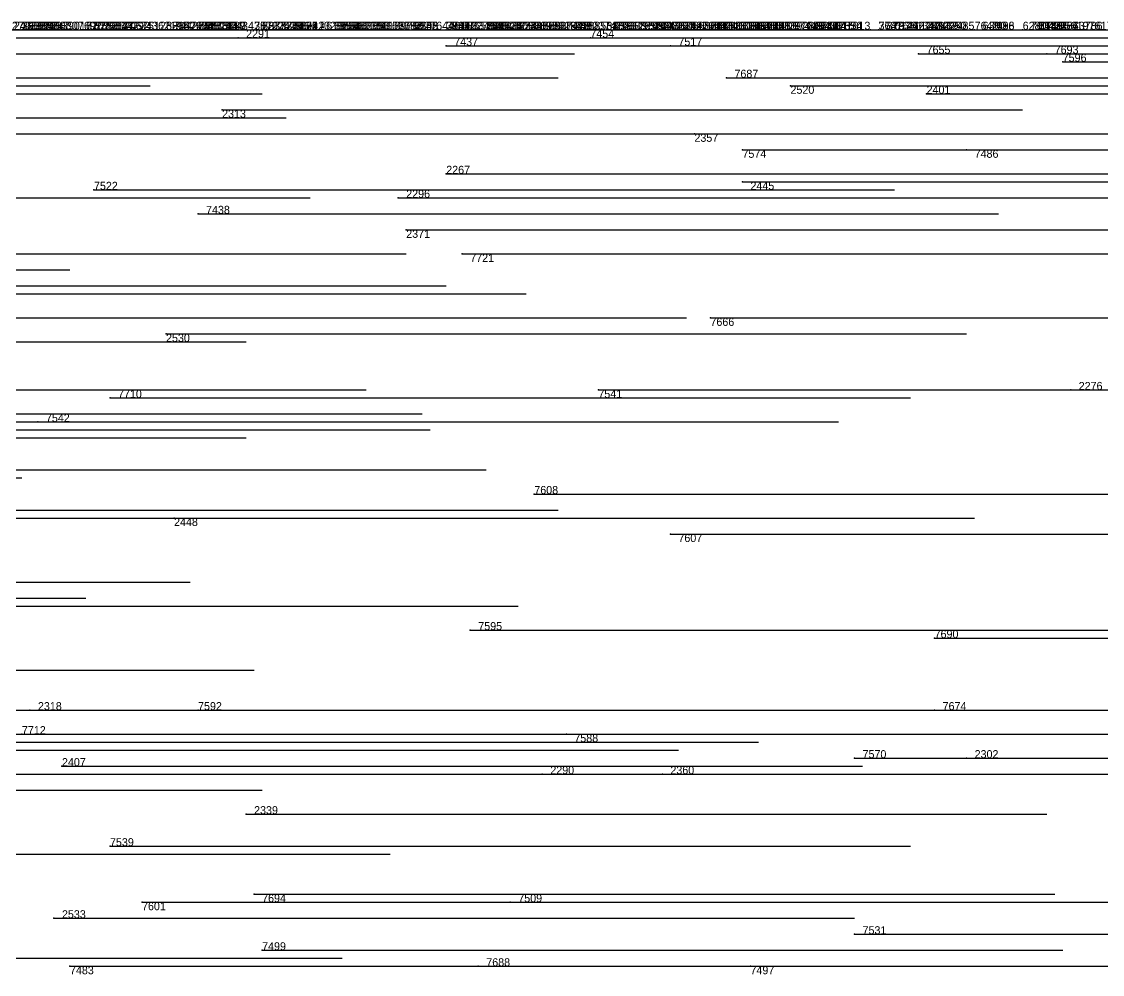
# Model space of a CAD drawing. Extents: x 0 to 1.1, y 0 to 1.
# Drawn here: x 0.86 to 0.995, y 0.882 to 1.001 of the extents above; entities that cross this region are included whole.
import ezdxf

# ---------------------------------------------------------------- set-up
doc = ezdxf.new("R2010")
doc.units = 0
for name, color, linetype in [('Facilities', 3, 'CONTINUOUS'), ('Normals', 1, 'CONTINUOUS'), ('Source_points', 5, 'CONTINUOUS'), ('Text', 3, 'CONTINUOUS')]:
    doc.layers.add(name, color=color, linetype=linetype)

msp = doc.modelspace()

# ---------------------------------------------------------------- linework, layer by layer
at = {"layer": 'Facilities', "color": 3}
for p in [(0.86, 1, 0.092), (0.86, 1, 0.117), (0.86, 1, 0.43), (0.86, 1, 0.319), (0.862, 1, 0.332), (0.862, 1, 0.512), (0.862, 1, 0.524), (0.863, 1, 0.492), (0.863, 1, 0.302), (0.863, 1, 0.598), (0.865, 1, 0.287), (0.867, 1, 0.742), (0.867, 1, 0.867), (0.868, 1, 0.561), (0.868, 1, 0.807), (0.869, 1, 0.315), (0.869, 1, 0.697), (0.87, 1, 0.437), (0.87, 1, 0.279), (0.87, 1, 0.374), (0.871, 1, 0.003), (0.872, 1, 0.722), (0.873, 1, 0.092), (0.873, 1, 0.13), (0.875, 1, 0.827), (0.877, 1, 0.36), (0.877, 1, 0.682), (0.878, 1, 0.588), (0.879, 1, 0.949), (0.88, 1, 0.224), (0.88, 1, 0.842), (0.881, 1, 0.927), (0.882, 1, 0.123), (0.882, 1, 0.238), (0.882, 1, 0.163), (0.882, 1, 0.714), (0.883, 1, 0.595), (0.883, 1, 0.957), (0.884, 1, 0.291), (0.884, 1, 0.613), (0.885, 1, 0.127), (0.885, 1, 0.751), (0.887, 0.999), (0.888, 1, 0.258), (0.888, 1, 0.764), (0.889, 1, 0.278), (0.889, 1, 0.547), (0.89, 1, 0.086), (0.891, 1, 0.849), (0.892, 1, 0.247), (0.892, 1, 0.167), (0.892, 1, 0.421), (0.893, 1, 0.019), (0.893, 1, 0.253), (0.893, 1, 0.513), (0.893, 1, 0.768), (0.894, 1, 0.29), (0.894, 1, 0.34), (0.894, 1, 0.678), (0.894, 1, 0.634), (0.894, 1, 0.518), (0.897, 1, 0.187), (0.898, 1, 0.441), (0.898, 1, 0.634), (0.898, 1, 0.733), (0.899, 1, 0.252), (0.899, 1, 0.15), (0.899, 1, 0.309), (0.899, 1, 0.447), (0.899, 1, 0.786), (0.9, 1, 0.489), (0.901, 1, 0.086), (0.902, 1, 0.45), (0.902, 1, 0.592), (0.903, 1, 0.427), (0.903, 1, 0.864), (0.904, 1, 0.73), (0.906, 1, 0.571), (0.906, 1, 0.875), (0.907, 1, 0.263), (0.908, 1, 0.085), (0.908, 1, 0.226), (0.908, 1, 0.817), (0.909, 1, 0.523), (0.909, 1, 0.77), (0.911, 1, 0.866), (0.912, 1, 0.46), (0.912, 1, 0.836), (0.913, 1, 0.491), (0.913, 1, 0.37), (0.913, 1, 0.712), (0.914, 1, 0.271), (0.915, 1, 0.545), (0.916, 1, 0.197), (0.916, 1, 0.427), (0.917, 1, 0.309), (0.917, 1, 0.7), (0.917, 1, 0.572), (0.917, 1, 0.971), (0.918, 1, 0.118), (0.918, 1, 0.149), (0.918, 1, 0.309), (0.918, 1, 0.408), (0.918, 1, 0.861), (0.919, 1, 0.343), (0.919, 1, 0.803), (0.92, 1, 0.419), (0.921, 1, 0.204), (0.921, 1, 0.166), (0.921, 1, 0.352), (0.921, 1, 0.369), (0.921, 1, 0.312), (0.922, 1, 0.379), (0.924, 1, 0.484), (0.924, 1, 0.35), (0.924, 1, 0.623), (0.924, 1, 0.91), (0.925, 1, 0.581), (0.925, 1, 0.845), (0.926, 1, 0.235), (0.926, 1, 0.61), (0.927, 1, 0.217), (0.927, 1, 0.875), (0.928, 1, 0.367), (0.929, 1, 0.997), (0.929, 1, 0.906), (0.93, 1, 0.365), (0.931, 1, 0.264), (0.931, 0.999, 1), (0.933, 1, 0.475), (0.933, 1, 0.513), (0.933, 1, 0.584), (0.934, 1, 0.21), (0.934, 1, 0.676), (0.935, 1, 0.125), (0.936, 1, 0.228), (0.936, 1, 0.424), (0.937, 1, 0.859), (0.937, 1, 0.891), (0.937, 1, 0.945), (0.938, 1, 0.805), (0.938, 1, 0.788), (0.939, 1, 0.102), (0.94, 1, 0.25), (0.94, 1, 0.633), (0.94, 1, 0.609), (0.941, 1, 0.186), (0.942, 1, 0.058), (0.942, 1, 0.554), (0.943, 1, 0.944), (0.944, 1, 0.969), (0.945, 1, 0.24), (0.945, 1, 0.487), (0.945, 1, 0.757), (0.945, 1, 0.995), (0.946, 1, 0.093), (0.946, 1, 0.64), (0.946, 1, 0.831), (0.947, 1, 0.161), (0.948, 1, 0.192), (0.948, 1, 0.322), (0.949, 1, 0.151), (0.949, 1, 0.491), (0.949, 1, 0.727), (0.95, 1, 0.12), (0.951, 1, 0.344), (0.951, 1, 0.518), (0.952, 1, 0.24), (0.952, 1, 0.529), (0.952, 1, 0.601), (0.952, 1, 0.837), (0.953, 1, 0.106), (0.953, 1, 0.236), (0.953, 1, 0.616), (0.954, 1, 0.016), (0.956, 1, 0.309), (0.957, 1, 0.188), (0.957, 1, 0.723), (0.957, 1, 0.956), (0.958, 1, 0.475), (0.959, 1, 0.083), (0.959, 1, 0.177), (0.959, 1, 0.428), (0.959, 1, 0.544), (0.961, 1, 0.477), (0.962, 1, 0.231), (0.962, 1, 0.974), (0.963, 1, 0.859), (0.966, 1, 0.302), (0.966, 1, 0.988), (0.967, 1, 0.445), (0.968, 1, 0.301), (0.968, 1, 0.699), (0.968, 1, 0.72), (0.969, 1, 0.596), (0.97, 1, 0.508), (0.972, 1, 0.179), (0.972, 1, 0.638), (0.973, 1, 0.055), (0.973, 1, 0.827), (0.974, 1, 0.236), (0.974, 1, 0.17), (0.974, 1, 0.994), (0.976, 1, 0.084), (0.979, 1, 0.663), (0.979, 1, 0.788), (0.981, 1, 0.822), (0.981, 1, 0.886), (0.985, 1, 0.525), (0.985, 1, 0.897), (0.986, 1, 0.763), (0.987, 1, 0.471), (0.987, 1, 0.749), (0.987, 1, 0.899), (0.988, 1, 0.144), (0.989, 1, 0.271), (0.989, 1, 0.809), (0.99, 1, 0.537), (0.992, 1, 0.386), (0.994, 1, 0.687), (0.994, 1, 0.649), (0.913, 0.998, 1), (0.941, 0.998, 1), (0.972, 0.997, 1), (0.988, 0.997, 1), (0.99, 0.996, 1), (0.948, 0.994, 1), (0.956, 0.993), (0.973, 0.992), (0.885, 0.99), (0.944, 0.987), (0.95, 0.985, 1), (0.978, 0.985, 1), (0.913, 0.982), (0.95, 0.981), (0.869, 0.98, 1), (0.907, 0.979), (0.882, 0.977, 1), (0.908, 0.975), (0.915, 0.972, 1), (0.946, 0.964, 1), (0.878, 0.962), (0.932, 0.955, 1), (0.991, 0.955), (0.871, 0.954, 1), (0.862, 0.951, 1), (0.924, 0.942, 1), (0.879, 0.939), (0.941, 0.937, 1), (0.916, 0.925, 1), (0.974, 0.924, 1), (0.861, 0.915), (0.882, 0.915, 1), (0.974, 0.915, 1), (0.86, 0.912, 1), (0.928, 0.912, 1), (0.964, 0.909, 1), (0.978, 0.909), (0.865, 0.908), (0.925, 0.907), (0.94, 0.907), (0.888, 0.902), (0.871, 0.898, 1), (0.875, 0.891, 1), (0.889, 0.892, 1), (0.921, 0.891, 1), (0.864, 0.889), (0.964, 0.887, 1), (0.89, 0.885, 1), (0.866, 0.883, 1), (0.917, 0.883, 1), (0.951, 0.883, 1)]:
    msp.add_point(p, dxfattribs=at)
at = {"layer": 'Normals', "color": 1}
for p, q in [((0.76, 1, 0.97), (0.86, 1, 0.97)), ((0.76, 1, 0.857), (0.86, 1, 0.857)), ((0.761, 1, 0.981), (0.861, 1, 0.981)), ((0.761, 1, 0.921), (0.861, 1, 0.921)), ((0.762, 1, 0.28), (0.862, 1, 0.28)), ((0.763, 1, 0.255), (0.863, 1, 0.255)), ((0.763, 1, 0.711), (0.863, 1, 0.711)), ((0.763, 1, 0.591), (0.863, 1, 0.591)), ((0.765, 1, 0.126), (0.865, 1, 0.126)), ((0.765, 1, 0.464), (0.865, 1, 0.464)), ((0.765, 1, 0.392), (0.865, 1, 0.392)), ((0.768, 1, 0.724), (0.868, 1, 0.724)), ((0.769, 1, 0.577), (0.869, 1, 0.577)), ((0.77, 1, 0.086), (0.87, 1, 0.086)), ((0.771, 1, 0.105), (0.871, 1, 0.105)), ((0.771, 1, 0.78), (0.871, 1, 0.78)), ((0.772, 1, 0.887), (0.872, 1, 0.887)), ((0.773, 1, 0.01), (0.873, 1, 0.01)), ((0.773, 1, 0.76), (0.873, 1, 0.76)), ((0.775, 1, 0.089), (0.875, 1, 0.089)), ((0.778, 1, 0.507), (0.878, 1, 0.507)), ((0.779, 1, 0.237), (0.879, 1, 0.237)), ((0.779, 1, 0.658), (0.879, 1, 0.658)), ((0.78, 1, 0.77), (0.88, 1, 0.77)), ((0.78, 1, 0.925), (0.88, 1, 0.925)), ((0.781, 1, 0.554), (0.881, 1, 0.554)), ((0.783, 1, 0.204), (0.883, 1, 0.204)), ((0.785, 1, 0.074), (0.885, 1, 0.074)), ((0.785, 1, 0.352), (0.885, 1, 0.352)), ((0.785, 1, 0.681), (0.885, 1, 0.681)), ((0.785, 1, 0.998), (0.885, 1, 0.998)), ((0.787, 1, 0.183), (0.887, 1, 0.183)), ((0.787, 1, 0.122), (0.887, 1, 0.122)), ((0.788, 1, 0.175), (0.888, 1, 0.175)), ((0.789, 1, 0.186), (0.889, 1, 0.186)), ((0.789, 1, 0.555), (0.889, 1, 0.555)), ((0.791, 1, 0.533), (0.891, 1, 0.533)), ((0.791, 1, 0.679), (0.891, 1, 0.679)), ((0.792, 1, 0.484), (0.892, 1, 0.484)), ((0.793, 1, 0.161), (0.893, 1, 0.161)), ((0.793, 1, 0.9), (0.893, 1, 0.9)), ((0.794, 1, 0.052), (0.894, 1, 0.052)), ((0.794, 1, 0.387), (0.894, 1, 0.387)), ((0.794, 1, 0.425), (0.894, 1, 0.425)), ((0.794, 1, 0.747), (0.894, 1, 0.747)), ((0.795, 1, 0.017), (0.895, 1, 0.017)), ((0.795, 1, 0.404), (0.895, 1, 0.404)), ((0.796, 1, 0.502), (0.896, 1, 0.502)), ((0.797, 1, 0.039), (0.897, 1, 0.039)), ((0.797, 1, 0.424), (0.897, 1, 0.424)), ((0.797, 1, 0.558), (0.897, 1, 0.558)), ((0.798, 1, 0.571), (0.898, 1, 0.571)), ((0.798, 1, 0.917), (0.898, 1, 0.917)), ((0.799, 1, 0.252), (0.899, 1, 0.252)), ((0.8, 1, 0.909), (0.9, 1, 0.909)), ((0.8, 1, 0.984), (0.9, 1, 0.984)), ((0.801, 1, 0.035), (0.901, 1, 0.035)), ((0.801, 1, 0.831), (0.901, 1, 0.831)), ((0.802, 1, 0.346), (0.902, 1, 0.346)), ((0.803, 1, 0.168), (0.903, 1, 0.168)), ((0.803, 1, 0.984), (0.903, 1, 0.984)), ((0.804, 1, 0.355), (0.904, 1, 0.355)), ((0.804, 1, 0.971), (0.904, 1, 0.971)), ((0.805, 1, 0.173), (0.905, 1, 0.173)), ((0.805, 1, 0.414), (0.905, 1, 0.414)), ((0.805, 1, 0.744), (0.905, 1, 0.744)), ((0.805, 1, 0.783), (0.905, 1, 0.783)), ((0.805, 1, 0.969), (0.905, 1, 0.969)), ((0.805, 1, 0.892), (0.905, 1, 0.892)), ((0.805, 1, 0.988), (0.905, 1, 0.988)), ((0.806, 1, 0.631), (0.906, 1, 0.631)), ((0.807, 1, 0.505), (0.907, 1, 0.505)), ((0.809, 1, 0.633), (0.909, 1, 0.633)), ((0.81, 1, 0.617), (0.91, 1, 0.617)), ((0.811, 1, 0.713), (0.911, 1, 0.713)), ((0.811, 1, 0.674), (0.911, 1, 0.674)), ((0.812, 1, 0.136), (0.912, 1, 0.136)), ((0.812, 1, 0.732), (0.912, 1, 0.732)), ((0.813, 1, 0.1), (0.913, 1, 0.1)), ((0.813, 1, 0.78), (0.913, 1, 0.78)), ((0.814, 1, 0.285), (0.914, 1, 0.285)), ((0.815, 1, 0.548), (0.915, 1, 0.548)), ((0.815, 1, 0.743), (0.915, 1, 0.743)), ((0.816, 1, 0.236), (0.916, 1, 0.236)), ((0.816, 1, 0.107), (0.916, 1, 0.107)), ((0.816, 1, 0.431), (0.916, 1, 0.431)), ((0.816, 1, 0.994), (0.916, 1, 0.994)), ((0.817, 1, 0.128), (0.917, 1, 0.128)), ((0.817, 1, 0.122), (0.917, 1, 0.122)), ((0.818, 1, 0.342), (0.918, 1, 0.342)), ((0.819, 1, 0.439), (0.919, 1, 0.439)), ((0.822, 1, 0.254), (0.922, 1, 0.254)), ((0.822, 1, 0.913), (0.922, 1, 0.913)), ((0.823, 1, 0.55), (0.922, 1, 0.55)), ((0.824, 1, 0.275), (0.924, 1, 0.275)), ((0.825, 1, 0.919), (0.925, 1, 0.919)), ((0.826, 1, 0.239), (0.926, 1, 0.239)), ((0.826, 1, 0.096), (0.926, 1, 0.096)), ((0.826, 1, 0.871), (0.926, 1, 0.871)), ((0.827, 1, 0.474), (0.926, 1, 0.474)), ((0.828, 1, 0.331), (0.928, 1, 0.331)), ((0.829, 1, 0.286), (0.929, 1, 0.286)), ((0.829, 1, 0.636), (0.929, 1, 0.636)), ((0.83, 1, 0.182), (0.93, 1, 0.182)), ((0.83, 1, 0.728), (0.93, 1, 0.728)), ((0.831, 1, 0.092), (0.931, 1, 0.092)), ((0.832, 1, 0.725), (0.931, 1, 0.725)), ((0.833, 1, 0.033), (0.933, 1, 0.033)), ((0.833, 1, 0.627), (0.933, 1, 0.627)), ((0.834, 1, 0.838), (0.934, 1, 0.838)), ((0.835, 1, 0.809), (0.935, 1, 0.809)), ((0.836, 1, 0.086), (0.936, 1, 0.086)), ((0.836, 1, 0.18), (0.936, 1, 0.18)), ((0.838, 1, 0.104), (0.938, 1, 0.104)), ((0.838, 1, 0.429), (0.938, 1, 0.429)), ((0.838, 1, 0.607), (0.938, 1, 0.607)), ((0.838, 1, 0.9), (0.938, 1, 0.9)), ((0.839, 1, 0.143), (0.939, 1, 0.143)), ((0.839, 1, 0.067), (0.939, 1, 0.067)), ((0.839, 1, 0.208), (0.939, 1, 0.208)), ((0.839, 1, 0.42), (0.939, 1, 0.42)), ((0.84, 1, 0.727), (0.94, 1, 0.727)), ((0.841, 1, 0.714), (0.941, 1, 0.714)), ((0.841, 1, 0.658), (0.941, 1, 0.658)), ((0.844, 1, 0.279), (0.944, 1, 0.279)), ((0.844, 1, 0.778), (0.944, 1, 0.778)), ((0.846, 1, 0.706), (0.946, 1, 0.706)), ((0.846, 1, 0.539), (0.946, 1, 0.539)), ((0.846, 0.999), (0.946, 0.999)), ((0.847, 1, 0.911), (0.947, 1, 0.911)), ((0.848, 1, 0.579), (0.948, 1, 0.579)), ((0.848, 1, 0.793), (0.948, 1, 0.793)), ((0.85, 1, 0.659), (0.95, 1, 0.659)), ((0.851, 1, 0.255), (0.951, 1, 0.255)), ((0.852, 1, 0.157), (0.952, 1, 0.157)), ((0.853, 1, 0.325), (0.953, 1, 0.325)), ((0.853, 1, 0.409), (0.953, 1, 0.409)), ((0.853, 1, 0.913), (0.953, 1, 0.913)), ((0.855, 1, 0.128), (0.955, 1, 0.128)), ((0.855, 1, 0.664), (0.955, 1, 0.664)), ((0.855, 1, 1), (0.955, 1, 1)), ((0.856, 1, 0.314), (0.956, 1, 0.314)), ((0.857, 1, 0.547), (0.957, 1, 0.547)), ((0.857, 1, 0.585), (0.957, 1, 0.585)), ((0.859, 1, 0.002), (0.959, 1, 0.002)), ((0.859, 1, 0.396), (0.959, 1, 0.396)), ((0.86, 1, 0.092), (0.96, 1, 0.092)), ((0.86, 1, 0.117), (0.96, 1, 0.117)), ((0.86, 1, 0.43), (0.96, 1, 0.43)), ((0.86, 1, 0.319), (0.96, 1, 0.319)), ((0.862, 1, 0.332), (0.962, 1, 0.332)), ((0.862, 1, 0.512), (0.962, 1, 0.512)), ((0.862, 1, 0.524), (0.962, 1, 0.524)), ((0.863, 1, 0.492), (0.963, 1, 0.492)), ((0.863, 1, 0.302), (0.963, 1, 0.302)), ((0.863, 1, 0.598), (0.963, 1, 0.598)), ((0.865, 1, 0.287), (0.965, 1, 0.287)), ((0.867, 1, 0.742), (0.967, 1, 0.742)), ((0.867, 1, 0.867), (0.967, 1, 0.867)), ((0.868, 1, 0.561), (0.968, 1, 0.561)), ((0.868, 1, 0.807), (0.968, 1, 0.807)), ((0.869, 1, 0.315), (0.969, 1, 0.315)), ((0.869, 1, 0.697), (0.969, 1, 0.697)), ((0.87, 1, 0.437), (0.97, 1, 0.437)), ((0.87, 1, 0.279), (0.97, 1, 0.279)), ((0.87, 1, 0.374), (0.97, 1, 0.374)), ((0.871, 1, 0.003), (0.971, 1, 0.003)), ((0.872, 1, 0.722), (0.972, 1, 0.722)), ((0.873, 1, 0.092), (0.973, 1, 0.092)), ((0.873, 1, 0.13), (0.973, 1, 0.13)), ((0.875, 1, 0.827), (0.975, 1, 0.827)), ((0.877, 1, 0.36), (0.977, 1, 0.36)), ((0.877, 1, 0.682), (0.977, 1, 0.682)), ((0.878, 1, 0.588), (0.978, 1, 0.588)), ((0.879, 1, 0.949), (0.979, 1, 0.949)), ((0.88, 1, 0.224), (0.98, 1, 0.224)), ((0.88, 1, 0.842), (0.98, 1, 0.842)), ((0.881, 1, 0.927), (0.981, 1, 0.927)), ((0.882, 1, 0.123), (0.982, 1, 0.123)), ((0.882, 1, 0.238), (0.982, 1, 0.238)), ((0.882, 1, 0.163), (0.982, 1, 0.163)), ((0.882, 1, 0.714), (0.982, 1, 0.714)), ((0.883, 1, 0.595), (0.983, 1, 0.595)), ((0.883, 1, 0.957), (0.983, 1, 0.957)), ((0.884, 1, 0.291), (0.984, 1, 0.291)), ((0.884, 1, 0.613), (0.984, 1, 0.613)), ((0.885, 1, 0.127), (0.985, 1, 0.127)), ((0.885, 1, 0.751), (0.985, 1, 0.751)), ((0.887, 0.999), (0.987, 0.999)), ((0.888, 1, 0.258), (0.988, 1, 0.258)), ((0.888, 1, 0.764), (0.988, 1, 0.764)), ((0.889, 1, 0.278), (0.989, 1, 0.278)), ((0.889, 1, 0.547), (0.989, 1, 0.547)), ((0.89, 1, 0.086), (0.99, 1, 0.086)), ((0.891, 1, 0.849), (0.991, 1, 0.849)), ((0.892, 1, 0.247), (0.992, 1, 0.247)), ((0.892, 1, 0.167), (0.992, 1, 0.167)), ((0.892, 1, 0.421), (0.992, 1, 0.421)), ((0.893, 1, 0.019), (0.993, 1, 0.019)), ((0.893, 1, 0.253), (0.993, 1, 0.253)), ((0.893, 1, 0.513), (0.993, 1, 0.513)), ((0.893, 1, 0.768), (0.993, 1, 0.768)), ((0.894, 1, 0.29), (0.994, 1, 0.29)), ((0.894, 1, 0.34), (0.994, 1, 0.34)), ((0.894, 1, 0.678), (0.994, 1, 0.678)), ((0.894, 1, 0.634), (0.994, 1, 0.634)), ((0.894, 1, 0.518), (0.994, 1, 0.518)), ((0.897, 1, 0.187), (0.997, 1, 0.187)), ((0.898, 1, 0.441), (0.998, 1, 0.441)), ((0.898, 1, 0.634), (0.998, 1, 0.634)), ((0.898, 1, 0.733), (0.998, 1, 0.733)), ((0.899, 1, 0.252), (0.999, 1, 0.252)), ((0.899, 1, 0.15), (0.999, 1, 0.15)), ((0.899, 1, 0.309), (0.999, 1, 0.309)), ((0.899, 1, 0.447), (0.999, 1, 0.447)), ((0.899, 1, 0.786), (0.999, 1, 0.786)), ((0.9, 1, 0.489), (1, 1, 0.489)), ((0.901, 1, 0.086), (1.001, 1, 0.086)), ((0.902, 1, 0.45), (1.002, 1, 0.45)), ((0.902, 1, 0.592), (1.002, 1, 0.592)), ((0.903, 1, 0.427), (1.003, 1, 0.427)), ((0.903, 1, 0.864), (1.004, 1, 0.864)), ((0.904, 1, 0.73), (1.004, 1, 0.73)), ((0.906, 1, 0.571), (1.006, 1, 0.571)), ((0.906, 1, 0.875), (1.006, 1, 0.875)), ((0.907, 1, 0.263), (1.007, 1, 0.263)), ((0.908, 1, 0.085), (1.008, 1, 0.085)), ((0.908, 1, 0.226), (1.008, 1, 0.226)), ((0.908, 1, 0.817), (1.008, 1, 0.817)), ((0.909, 1, 0.523), (1.009, 1, 0.523)), ((0.909, 1, 0.77), (1.009, 1, 0.77)), ((0.911, 1, 0.866), (1.011, 1, 0.866)), ((0.912, 1, 0.46), (1.012, 1, 0.46)), ((0.912, 1, 0.836), (1.012, 1, 0.836)), ((0.913, 1, 0.491), (1.013, 1, 0.491)), ((0.913, 1, 0.37), (1.013, 1, 0.37)), ((0.913, 1, 0.712), (1.013, 1, 0.712)), ((0.914, 1, 0.271), (1.014, 1, 0.271)), ((0.915, 1, 0.545), (1.016, 1, 0.545)), ((0.916, 1, 0.197), (1.016, 1, 0.197)), ((0.916, 1, 0.427), (1.016, 1, 0.427)), ((0.917, 1, 0.309), (1.018, 1, 0.309)), ((0.917, 1, 0.7), (1.018, 1, 0.7)), ((0.917, 1, 0.572), (1.017, 1, 0.572)), ((0.917, 1, 0.971), (1.017, 1, 0.971)), ((0.918, 1, 0.118), (1.018, 1, 0.118)), ((0.918, 1, 0.149), (1.018, 1, 0.149)), ((0.918, 1, 0.309), (1.018, 1, 0.309)), ((0.918, 1, 0.408), (1.018, 1, 0.408)), ((0.918, 1, 0.861), (1.018, 1, 0.861)), ((0.919, 1, 0.343), (1.019, 1, 0.343)), ((0.919, 1, 0.803), (1.019, 1, 0.803)), ((0.92, 1, 0.419), (1.02, 1, 0.419)), ((0.921, 1, 0.204), (1.021, 1, 0.204)), ((0.921, 1, 0.166), (1.021, 1, 0.166)), ((0.921, 1, 0.352), (1.021, 1, 0.352)), ((0.921, 1, 0.369), (1.021, 1, 0.369)), ((0.921, 1, 0.312), (1.021, 1, 0.312)), ((0.922, 1, 0.379), (1.022, 1, 0.379)), ((0.924, 1, 0.484), (1.024, 1, 0.484)), ((0.924, 1, 0.35), (1.024, 1, 0.35)), ((0.924, 1, 0.623), (1.024, 1, 0.623)), ((0.924, 1, 0.91), (1.024, 1, 0.91)), ((0.925, 1, 0.581), (1.025, 1, 0.581)), ((0.925, 1, 0.845), (1.025, 1, 0.845)), ((0.926, 1, 0.235), (1.026, 1, 0.235)), ((0.926, 1, 0.61), (1.026, 1, 0.61)), ((0.927, 1, 0.217), (1.027, 1, 0.217)), ((0.927, 1, 0.875), (1.027, 1, 0.875)), ((0.928, 1, 0.367), (1.028, 1, 0.367)), ((0.929, 1, 0.997), (1.029, 1, 0.997)), ((0.929, 1, 0.906), (1.029, 1, 0.906)), ((0.93, 1, 0.365), (1.03, 1, 0.365)), ((0.931, 1, 0.264), (1.032, 1, 0.264)), ((0.931, 0.999, 1), (1.031, 0.999, 1)), ((0.933, 1, 0.475), (1.033, 1, 0.475)), ((0.933, 1, 0.513), (1.033, 1, 0.513)), ((0.933, 1, 0.584), (1.033, 1, 0.584)), ((0.934, 1, 0.21), (1.034, 1, 0.21)), ((0.934, 1, 0.676), (1.034, 1, 0.676)), ((0.935, 1, 0.125), (1.035, 1, 0.125)), ((0.936, 1, 0.228), (1.036, 1, 0.228)), ((0.936, 1, 0.424), (1.036, 1, 0.424)), ((0.937, 1, 0.859), (1.037, 1, 0.859)), ((0.937, 1, 0.891), (1.037, 1, 0.891)), ((0.937, 1, 0.945), (1.037, 1, 0.945)), ((0.938, 1, 0.805), (1.038, 1, 0.805)), ((0.938, 1, 0.788), (1.038, 1, 0.788)), ((0.939, 1, 0.102), (1.039, 1, 0.102)), ((0.94, 1, 0.25), (1.04, 1, 0.25)), ((0.94, 1, 0.633), (1.04, 1, 0.633)), ((0.94, 1, 0.609), (1.04, 1, 0.609)), ((0.941, 1, 0.186), (1.041, 1, 0.186)), ((0.942, 1, 0.058), (1.042, 1, 0.058)), ((0.942, 1, 0.554), (1.042, 1, 0.554)), ((0.943, 1, 0.944), (1.043, 1, 0.944)), ((0.944, 1, 0.969), (1.044, 1, 0.969)), ((0.945, 1, 0.24), (1.045, 1, 0.24)), ((0.945, 1, 0.487), (1.045, 1, 0.487)), ((0.945, 1, 0.757), (1.045, 1, 0.757)), ((0.945, 1, 0.995), (1.045, 1, 0.995)), ((0.946, 1, 0.093), (1.046, 1, 0.093)), ((0.946, 1, 0.64), (1.046, 1, 0.64)), ((0.946, 1, 0.831), (1.046, 1, 0.831)), ((0.947, 1, 0.161), (1.047, 1, 0.161)), ((0.948, 1, 0.192), (1.048, 1, 0.192)), ((0.948, 1, 0.322), (1.048, 1, 0.322)), ((0.949, 1, 0.151), (1.049, 1, 0.151)), ((0.949, 1, 0.491), (1.049, 1, 0.491)), ((0.949, 1, 0.727), (1.049, 1, 0.727)), ((0.95, 1, 0.12), (1.05, 1, 0.12)), ((0.951, 1, 0.344), (1.051, 1, 0.344)), ((0.951, 1, 0.518), (1.051, 1, 0.518)), ((0.952, 1, 0.24), (1.052, 1, 0.24)), ((0.952, 1, 0.529), (1.052, 1, 0.529)), ((0.952, 1, 0.601), (1.052, 1, 0.601)), ((0.952, 1, 0.837), (1.052, 1, 0.837)), ((0.953, 1, 0.106), (1.053, 1, 0.106)), ((0.953, 1, 0.236), (1.052, 1, 0.236)), ((0.953, 1, 0.616), (1.053, 1, 0.616)), ((0.954, 1, 0.016), (1.054, 1, 0.016)), ((0.956, 1, 0.309), (1.056, 1, 0.309)), ((0.957, 1, 0.188), (1.057, 1, 0.188)), ((0.957, 1, 0.723), (1.057, 1, 0.723)), ((0.957, 1, 0.956), (1.057, 1, 0.956)), ((0.958, 1, 0.475), (1.058, 1, 0.475)), ((0.959, 1, 0.083), (1.058, 1, 0.083)), ((0.959, 1, 0.177), (1.059, 1, 0.177)), ((0.959, 1, 0.428), (1.059, 1, 0.428)), ((0.959, 1, 0.544), (1.059, 1, 0.544)), ((0.961, 1, 0.477), (1.06, 1, 0.477)), ((0.962, 1, 0.231), (1.062, 1, 0.231)), ((0.962, 1, 0.974), (1.062, 1, 0.974)), ((0.963, 1, 0.859), (1.063, 1, 0.859)), ((0.966, 1, 0.302), (1.066, 1, 0.302)), ((0.966, 1, 0.988), (1.066, 1, 0.988)), ((0.967, 1, 0.445), (1.067, 1, 0.445)), ((0.968, 1, 0.301), (1.068, 1, 0.301)), ((0.968, 1, 0.699), (1.068, 1, 0.699)), ((0.968, 1, 0.72), (1.068, 1, 0.72)), ((0.969, 1, 0.596), (1.069, 1, 0.596)), ((0.97, 1, 0.508), (1.07, 1, 0.508)), ((0.972, 1, 0.179), (1.072, 1, 0.179)), ((0.972, 1, 0.638), (1.072, 1, 0.638)), ((0.973, 1, 0.055), (1.073, 1, 0.055)), ((0.973, 1, 0.827), (1.073, 1, 0.827)), ((0.974, 1, 0.236), (1.074, 1, 0.236)), ((0.974, 1, 0.17), (1.074, 1, 0.17)), ((0.974, 1, 0.994), (1.074, 1, 0.994)), ((0.976, 1, 0.084), (1.076, 1, 0.084)), ((0.979, 1, 0.663), (1.079, 1, 0.663)), ((0.979, 1, 0.788), (1.079, 1, 0.788)), ((0.981, 1, 0.822), (1.081, 1, 0.822)), ((0.981, 1, 0.886), (1.081, 1, 0.886)), ((0.985, 1, 0.525), (1.085, 1, 0.525)), ((0.985, 1, 0.897), (1.085, 1, 0.897)), ((0.986, 1, 0.763), (1.086, 1, 0.763)), ((0.987, 1, 0.471), (1.087, 1, 0.471)), ((0.987, 1, 0.749), (1.087, 1, 0.749)), ((0.987, 1, 0.899), (1.087, 1, 0.899)), ((0.988, 1, 0.144), (1.088, 1, 0.144)), ((0.989, 1, 0.271), (1.089, 1, 0.271)), ((0.989, 1, 0.809), (1.089, 1, 0.809)), ((0.99, 1, 0.537), (1.09, 1, 0.537)), ((0.992, 1, 0.386), (1.092, 1, 0.386)), ((0.994, 1, 0.687), (1.094, 1, 0.687)), ((0.994, 1, 0.649), (1.094, 1, 0.649)), ((0.913, 0.998, 1), (1.014, 0.998, 1)), ((0.941, 0.998, 1), (1.041, 0.998, 1)), ((0.829, 0.997, 1), (0.929, 0.997, 1)), ((0.972, 0.997, 1), (1.072, 0.997, 1)), ((0.988, 0.997, 1), (1.088, 0.997, 1)), ((0.99, 0.996, 1), (1.09, 0.996, 1)), ((0.827, 0.994, 1), (0.927, 0.994, 1)), ((0.948, 0.994, 1), (1.048, 0.994, 1)), ((0.776, 0.993, 1), (0.876, 0.993, 1)), ((0.956, 0.993), (1.056, 0.993)), ((0.79, 0.992, 1), (0.89, 0.992, 1)), ((0.973, 0.992), (1.073, 0.992)), ((0.885, 0.99), (0.985, 0.99)), ((0.793, 0.989, 1), (0.893, 0.989, 1)), ((0.857, 0.987, 1), (0.957, 0.987, 1)), ((0.944, 0.987), (1.044, 0.987)), ((0.95, 0.985, 1), (1.05, 0.985, 1)), ((0.978, 0.985, 1), (1.078, 0.985, 1)), ((0.913, 0.982), (1.013, 0.982)), ((0.95, 0.981), (1.05, 0.981)), ((0.796, 0.979, 1), (0.896, 0.979, 1)), ((0.869, 0.98, 1), (0.969, 0.98, 1)), ((0.907, 0.979), (1.008, 0.979)), ((0.882, 0.977, 1), (0.982, 0.977, 1)), ((0.908, 0.975), (1.008, 0.975)), ((0.808, 0.972, 1), (0.908, 0.972, 1)), ((0.915, 0.972, 1), (1.015, 0.972, 1)), ((0.766, 0.97), (0.866, 0.97)), ((0.813, 0.968), (0.913, 0.968)), ((0.823, 0.967, 1), (0.923, 0.967, 1)), ((0.807, 0.964, 1), (0.907, 0.964, 1)), ((0.843, 0.964, 1), (0.943, 0.964, 1)), ((0.946, 0.964, 1), (1.046, 0.964, 1)), ((0.878, 0.962), (0.978, 0.962)), ((0.788, 0.961), (0.888, 0.961)), ((0.803, 0.955), (0.903, 0.955)), ((0.932, 0.955, 1), (1.032, 0.955, 1)), ((0.991, 0.955), (1.091, 0.955)), ((0.871, 0.954, 1), (0.971, 0.954, 1)), ((0.81, 0.952), (0.91, 0.952)), ((0.825, 0.951, 1), (0.925, 0.951, 1)), ((0.862, 0.951, 1), (0.962, 0.951, 1)), ((0.811, 0.95, 1), (0.911, 0.95, 1)), ((0.788, 0.949), (0.888, 0.949)), ((0.818, 0.945, 1), (0.918, 0.945, 1)), ((0.76, 0.944), (0.86, 0.944)), ((0.924, 0.942, 1), (1.024, 0.942, 1)), ((0.827, 0.94, 1), (0.927, 0.94, 1)), ((0.811, 0.939), (0.911, 0.939)), ((0.879, 0.939), (0.979, 0.939)), ((0.941, 0.937, 1), (1.041, 0.937, 1)), ((0.781, 0.931, 1), (0.881, 0.931, 1)), ((0.768, 0.929, 1), (0.868, 0.929, 1)), ((0.822, 0.928), (0.922, 0.928)), ((0.916, 0.925, 1), (1.016, 0.925, 1)), ((0.974, 0.924, 1), (1.074, 0.924, 1)), ((0.789, 0.92, 1), (0.889, 0.92, 1)), ((0.795, 0.915), (0.895, 0.915)), ((0.826, 0.915, 1), (0.926, 0.915, 1)), ((0.861, 0.915), (0.961, 0.915)), ((0.882, 0.915, 1), (0.982, 0.915, 1)), ((0.974, 0.915, 1), (1.074, 0.915, 1)), ((0.781, 0.912, 1), (0.881, 0.912, 1)), ((0.86, 0.912, 1), (0.96, 0.912, 1)), ((0.928, 0.912, 1), (1.028, 0.912, 1)), ((0.807, 0.91), (0.907, 0.91)), ((0.808, 0.911), (0.908, 0.911)), ((0.842, 0.91), (0.942, 0.91)), ((0.852, 0.911, 1), (0.952, 0.911, 1)), ((0.964, 0.909, 1), (1.064, 0.909, 1)), ((0.978, 0.909), (1.078, 0.909)), ((0.865, 0.908), (0.965, 0.908)), ((0.839, 0.907, 1), (0.939, 0.907, 1)), ((0.925, 0.907), (1.025, 0.907)), ((0.94, 0.907), (1.04, 0.907)), ((0.79, 0.905), (0.89, 0.905)), ((0.888, 0.902), (0.988, 0.902)), ((0.871, 0.898, 1), (0.971, 0.898, 1)), ((0.766, 0.897), (0.866, 0.897)), ((0.806, 0.897, 1), (0.906, 0.897, 1)), ((0.875, 0.891, 1), (0.975, 0.891, 1)), ((0.889, 0.892, 1), (0.989, 0.892, 1)), ((0.921, 0.891, 1), (1.021, 0.891, 1)), ((0.864, 0.889), (0.964, 0.889)), ((0.964, 0.887, 1), (1.064, 0.887, 1)), ((0.89, 0.885, 1), (0.99, 0.885, 1)), ((0.8, 0.884, 1), (0.9, 0.884, 1)), ((0.866, 0.883, 1), (0.966, 0.883, 1)), ((0.917, 0.883, 1), (1.018, 0.883, 1)), ((0.951, 0.883, 1), (1.051, 0.883, 1))]:
    msp.add_line(p, q, dxfattribs=at)
at = {"layer": 'Source_points', "color": 5}
for p in [(0.86, 1, 0.092), (0.86, 1, 0.117), (0.86, 1, 0.43), (0.86, 1, 0.319), (0.862, 1, 0.332), (0.862, 1, 0.512), (0.862, 1, 0.524), (0.863, 1, 0.492), (0.863, 1, 0.302), (0.863, 1, 0.598), (0.865, 1, 0.287), (0.867, 1, 0.742), (0.867, 1, 0.867), (0.868, 1, 0.561), (0.868, 1, 0.807), (0.869, 1, 0.315), (0.869, 1, 0.697), (0.87, 1, 0.437), (0.87, 1, 0.279), (0.87, 1, 0.374), (0.871, 1, 0.003), (0.872, 1, 0.722), (0.873, 1, 0.092), (0.873, 1, 0.13), (0.875, 1, 0.827), (0.877, 1, 0.36), (0.877, 1, 0.682), (0.878, 1, 0.588), (0.879, 1, 0.949), (0.88, 1, 0.224), (0.88, 1, 0.842), (0.881, 1, 0.927), (0.882, 1, 0.123), (0.882, 1, 0.238), (0.882, 1, 0.163), (0.882, 1, 0.714), (0.883, 1, 0.595), (0.883, 1, 0.957), (0.884, 1, 0.291), (0.884, 1, 0.613), (0.885, 1, 0.127), (0.885, 1, 0.751), (0.887, 0.999), (0.888, 1, 0.258), (0.888, 1, 0.764), (0.889, 1, 0.278), (0.889, 1, 0.547), (0.89, 1, 0.086), (0.891, 1, 0.849), (0.892, 1, 0.247), (0.892, 1, 0.167), (0.892, 1, 0.421), (0.893, 1, 0.019), (0.893, 1, 0.253), (0.893, 1, 0.513), (0.893, 1, 0.768), (0.894, 1, 0.29), (0.894, 1, 0.34), (0.894, 1, 0.678), (0.894, 1, 0.634), (0.894, 1, 0.518), (0.897, 1, 0.187), (0.898, 1, 0.441), (0.898, 1, 0.634), (0.898, 1, 0.733), (0.899, 1, 0.252), (0.899, 1, 0.15), (0.899, 1, 0.309), (0.899, 1, 0.447), (0.899, 1, 0.786), (0.9, 1, 0.489), (0.901, 1, 0.086), (0.902, 1, 0.45), (0.902, 1, 0.592), (0.903, 1, 0.427), (0.903, 1, 0.864), (0.904, 1, 0.73), (0.906, 1, 0.571), (0.906, 1, 0.875), (0.907, 1, 0.263), (0.908, 1, 0.085), (0.908, 1, 0.226), (0.908, 1, 0.817), (0.909, 1, 0.523), (0.909, 1, 0.77), (0.911, 1, 0.866), (0.912, 1, 0.46), (0.912, 1, 0.836), (0.913, 1, 0.491), (0.913, 1, 0.37), (0.913, 1, 0.712), (0.914, 1, 0.271), (0.915, 1, 0.545), (0.916, 1, 0.197), (0.916, 1, 0.427), (0.917, 1, 0.309), (0.917, 1, 0.7), (0.917, 1, 0.572), (0.917, 1, 0.971), (0.918, 1, 0.118), (0.918, 1, 0.149), (0.918, 1, 0.309), (0.918, 1, 0.408), (0.918, 1, 0.861), (0.919, 1, 0.343), (0.919, 1, 0.803), (0.92, 1, 0.419), (0.921, 1, 0.204), (0.921, 1, 0.166), (0.921, 1, 0.352), (0.921, 1, 0.369), (0.921, 1, 0.312), (0.922, 1, 0.379), (0.924, 1, 0.484), (0.924, 1, 0.35), (0.924, 1, 0.623), (0.924, 1, 0.91), (0.925, 1, 0.581), (0.925, 1, 0.845), (0.926, 1, 0.235), (0.926, 1, 0.61), (0.927, 1, 0.217), (0.927, 1, 0.875), (0.928, 1, 0.367), (0.929, 1, 0.997), (0.929, 1, 0.906), (0.93, 1, 0.365), (0.931, 1, 0.264), (0.931, 0.999, 1), (0.933, 1, 0.475), (0.933, 1, 0.513), (0.933, 1, 0.584), (0.934, 1, 0.21), (0.934, 1, 0.676), (0.935, 1, 0.125), (0.936, 1, 0.228), (0.936, 1, 0.424), (0.937, 1, 0.859), (0.937, 1, 0.891), (0.937, 1, 0.945), (0.938, 1, 0.805), (0.938, 1, 0.788), (0.939, 1, 0.102), (0.94, 1, 0.25), (0.94, 1, 0.633), (0.94, 1, 0.609), (0.941, 1, 0.186), (0.942, 1, 0.058), (0.942, 1, 0.554), (0.943, 1, 0.944), (0.944, 1, 0.969), (0.945, 1, 0.24), (0.945, 1, 0.487), (0.945, 1, 0.757), (0.945, 1, 0.995), (0.946, 1, 0.093), (0.946, 1, 0.64), (0.946, 1, 0.831), (0.947, 1, 0.161), (0.948, 1, 0.192), (0.948, 1, 0.322), (0.949, 1, 0.151), (0.949, 1, 0.491), (0.949, 1, 0.727), (0.95, 1, 0.12), (0.951, 1, 0.344), (0.951, 1, 0.518), (0.952, 1, 0.24), (0.952, 1, 0.529), (0.952, 1, 0.601), (0.952, 1, 0.837), (0.953, 1, 0.106), (0.953, 1, 0.236), (0.953, 1, 0.616), (0.954, 1, 0.016), (0.956, 1, 0.309), (0.957, 1, 0.188), (0.957, 1, 0.723), (0.957, 1, 0.956), (0.958, 1, 0.475), (0.959, 1, 0.083), (0.959, 1, 0.177), (0.959, 1, 0.428), (0.959, 1, 0.544), (0.961, 1, 0.477), (0.962, 1, 0.231), (0.962, 1, 0.974), (0.963, 1, 0.859), (0.966, 1, 0.302), (0.966, 1, 0.988), (0.967, 1, 0.445), (0.968, 1, 0.301), (0.968, 1, 0.699), (0.968, 1, 0.72), (0.969, 1, 0.596), (0.97, 1, 0.508), (0.972, 1, 0.179), (0.972, 1, 0.638), (0.973, 1, 0.055), (0.973, 1, 0.827), (0.974, 1, 0.236), (0.974, 1, 0.17), (0.974, 1, 0.994), (0.976, 1, 0.084), (0.979, 1, 0.663), (0.979, 1, 0.788), (0.981, 1, 0.822), (0.981, 1, 0.886), (0.985, 1, 0.525), (0.985, 1, 0.897), (0.986, 1, 0.763), (0.987, 1, 0.471), (0.987, 1, 0.749), (0.987, 1, 0.899), (0.988, 1, 0.144), (0.989, 1, 0.271), (0.989, 1, 0.809), (0.99, 1, 0.537), (0.992, 1, 0.386), (0.994, 1, 0.687), (0.994, 1, 0.649), (0.913, 0.998, 1), (0.941, 0.998, 1), (0.972, 0.997, 1), (0.988, 0.997, 1), (0.99, 0.996, 1), (0.948, 0.994, 1), (0.956, 0.993), (0.973, 0.992), (0.885, 0.99), (0.944, 0.987), (0.95, 0.985, 1), (0.978, 0.985, 1), (0.913, 0.982), (0.95, 0.981), (0.869, 0.98, 1), (0.907, 0.979), (0.882, 0.977, 1), (0.908, 0.975), (0.915, 0.972, 1), (0.946, 0.964, 1), (0.878, 0.962), (0.932, 0.955, 1), (0.991, 0.955), (0.871, 0.954, 1), (0.862, 0.951, 1), (0.924, 0.942, 1), (0.879, 0.939), (0.941, 0.937, 1), (0.916, 0.925, 1), (0.974, 0.924, 1), (0.861, 0.915), (0.882, 0.915, 1), (0.974, 0.915, 1), (0.86, 0.912, 1), (0.928, 0.912, 1), (0.964, 0.909, 1), (0.978, 0.909), (0.865, 0.908), (0.925, 0.907), (0.94, 0.907), (0.888, 0.902), (0.871, 0.898, 1), (0.875, 0.891, 1), (0.889, 0.892, 1), (0.921, 0.891, 1), (0.864, 0.889), (0.964, 0.887, 1), (0.89, 0.885, 1), (0.866, 0.883, 1), (0.917, 0.883, 1), (0.951, 0.883, 1)]:
    msp.add_point(p, dxfattribs=at)

# ---------------------------------------------------------------- texts
at = {"layer": 'Text', "color": 3}
for s, p in [('6279', (0.858, 1, 0.585)), ('2475', (0.859, 1, 0.002)), ('3808', (0.86, 1, 0.396)), ('3912', (0.86, 1, 0.43)), ('2236', (0.86, 1, 0.092)), ('3914', (0.861, 1, 0.319)), ('2380', (0.861, 1, 0.117)), ('3766', (0.862, 1, 0.332)), ('6120', (0.862, 1, 0.512)), ('6233', (0.862, 1, 0.524)), ('3747', (0.863, 1, 0.492)), ('6247', (0.863, 1, 0.598)), ('3830', (0.864, 1, 0.302)), ('3901', (0.865, 1, 0.287)), ('7692', (0.867, 1, 0.867)), ('6262', (0.868, 1, 0.742)), ('7707', (0.868, 1, 0.807)), ('3780', (0.869, 1, 0.315)), ('6216', (0.869, 1, 0.697)), ('6252', (0.869, 1, 0.561)), ('3807', (0.87, 1, 0.437)), ('3844', (0.871, 1, 0.279)), ('3877', (0.871, 1, 0.374)), ('2521', (0.871, 1, 0.003)), ('6206', (0.872, 1, 0.722)), ('2292', (0.873, 1, 0.13)), ('2243', (0.874, 1, 0.092)), ('7512', (0.875, 1, 0.827)), ('6219', (0.877, 1, 0.682)), ('3864', (0.878, 1, 0.36)), ('6215', (0.878, 1, 0.588)), ('7442', (0.879, 1, 0.949)), ('2274', (0.881, 1, 0.224)), ('7686', (0.881, 1, 0.842)), ('2288', (0.882, 1, 0.123)), ('2375', (0.882, 1, 0.238)), ('6178', (0.882, 1, 0.714)), ('7657', (0.882, 1, 0.927)), ('2505', (0.883, 1, 0.163)), ('7507', (0.883, 1, 0.957)), ('6133', (0.884, 1, 0.613)), ('6244', (0.884, 1, 0.595)), ('3889', (0.885, 1, 0.291)), ('6137', (0.885, 1, 0.751)), ('2434', (0.886, 1, 0.127)), ('3876', (0.889, 1, 0.258)), ('7572', (0.889, 1, 0.764)), ('3837', (0.89, 1, 0.278)), ('2273', (0.89, 1, 0.086)), ('6237', (0.89, 1, 0.547)), ('2426', (0.892, 1, 0.167)), ('7519', (0.892, 1, 0.849)), ('3846', (0.893, 1, 0.421)), ('2246', (0.893, 1, 0.247)), ('7701', (0.893, 1, 0.768)), ('3801', (0.894, 1, 0.253)), ('2502', (0.894, 1, 0.019)), ('6104', (0.894, 1, 0.678)), ('6123', (0.894, 1, 0.634)), ('6179', (0.894, 1, 0.513)), ('6295', (0.894, 1, 0.518)), ('3814', (0.895, 1, 0.29)), ('3919', (0.895, 1, 0.34)), ('2328', (0.897, 1, 0.187)), ('6135', (0.898, 1, 0.733)), ('3785', (0.899, 1, 0.309)), ('3852', (0.899, 1, 0.447)), ('3908', (0.899, 1, 0.441)), ('6109', (0.899, 1, 0.634)), ('2257', (0.9, 1, 0.252)), ('2345', (0.9, 1, 0.15)), ('7625', (0.9, 1, 0.786)), ('3831', (0.901, 1, 0.489)), ('2516', (0.902, 1, 0.086)), ('6238', (0.902, 1, 0.592)), ('3863', (0.903, 1, 0.45)), ('3910', (0.904, 1, 0.427)), ('7465', (0.904, 1, 0.864)), ('6189', (0.905, 1, 0.73)), ('3757', (0.907, 1, 0.263)), ('6182', (0.907, 1, 0.571)), ('7633', (0.907, 1, 0.875)), ('7682', (0.908, 1, 0.817)), ('2242', (0.909, 1, 0.085)), ('2385', (0.909, 1, 0.226)), ('6108', (0.909, 1, 0.523)), ('7556', (0.909, 1, 0.77)), ('7644', (0.911, 1, 0.866)), ('3784', (0.913, 1, 0.491)), ('3843', (0.913, 1, 0.46)), ('3911', (0.913, 1, 0.37)), ('7709', (0.913, 1, 0.836)), ('6153', (0.914, 1, 0.712)), ('3765', (0.915, 1, 0.271)), ('2270', (0.916, 1, 0.197)), ('6278', (0.916, 1, 0.545)), ('3762', (0.917, 1, 0.427)), ('3735', (0.918, 1, 0.309)), ('3878', (0.918, 1, 0.309)), ('3888', (0.918, 1, 0.408)), ('2395', (0.918, 1, 0.149)), ('6241', (0.918, 1, 0.7)), ('6253', (0.918, 1, 0.572)), ('7472', (0.918, 1, 0.971)), ('7665', (0.918, 1, 0.861)), ('3848', (0.919, 1, 0.343)), ('2388', (0.919, 1, 0.118)), ('7610', (0.919, 1, 0.803)), ('3902', (0.92, 1, 0.419)), ('3760', (0.921, 1, 0.352)), ('3806', (0.921, 1, 0.312)), ('2468', (0.921, 1, 0.166)), ('3738', (0.922, 1, 0.379)), ('3774', (0.922, 1, 0.369)), ('2248', (0.922, 1, 0.204)), ('3897', (0.924, 1, 0.35)), ('6130', (0.924, 1, 0.623)), ('7638', (0.924, 1, 0.91)), ('3802', (0.925, 1, 0.484)), ('6290', (0.925, 1, 0.581)), ('7651', (0.925, 1, 0.845)), ('2231', (0.927, 1, 0.217)), ('2294', (0.927, 1, 0.235)), ('6167', (0.927, 1, 0.61)), ('7478', (0.928, 1, 0.875)), ('3870', (0.929, 1, 0.367)), ('7492', (0.929, 1, 0.997)), ('7580', (0.929, 1, 0.906)), ('3885', (0.93, 1, 0.365)), ('3742', (0.932, 1, 0.264)), ('3858', (0.933, 1, 0.475)), ('6132', (0.933, 1, 0.513)), ('6281', (0.933, 1, 0.584)), ('2386', (0.934, 1, 0.21)), ('6191', (0.934, 1, 0.676)), ('2338', (0.935, 1, 0.125)), ('3798', (0.936, 1, 0.424)), ('2352', (0.937, 1, 0.228)), ('7656', (0.937, 1, 0.891)), ('7452', (0.938, 1, 0.805)), ('7458', (0.938, 1, 0.859)), ('7698', (0.938, 1, 0.945)), ('2408', (0.939, 1, 0.102)), ('7647', (0.939, 1, 0.788)), ('2436', (0.94, 1, 0.25)), ('6221', (0.941, 1, 0.633)), ('6267', (0.941, 1, 0.609)), ('2244', (0.942, 1, 0.186)), ('2332', (0.942, 1, 0.058)), ('6199', (0.942, 1, 0.554)), ('7568', (0.943, 1, 0.944)), ('2344', (0.945, 1, 0.24)), ('6254', (0.945, 1, 0.757)), ('7660', (0.945, 1, 0.969)), ('3881', (0.946, 1, 0.487)), ('2260', (0.946, 1, 0.093)), ('6113', (0.946, 1, 0.64)), ('7675', (0.946, 1, 0.831)), ('7715', (0.946, 1, 0.995)), ('2240', (0.947, 1, 0.161)), ('2460', (0.948, 1, 0.192)), ('3819', (0.949, 1, 0.491)), ('3833', (0.949, 1, 0.322)), ('2249', (0.95, 1, 0.151)), ('2308', (0.95, 1, 0.12)), ('6156', (0.95, 1, 0.727)), ('3822', (0.951, 1, 0.344)), ('2455', (0.952, 1, 0.24)), ('6250', (0.952, 1, 0.518)), ('2348', (0.953, 1, 0.106)), ('2483', (0.953, 1, 0.236)), ('6136', (0.953, 1, 0.529)), ('6260', (0.953, 1, 0.601)), ('7681', (0.953, 1, 0.837)), ('6106', (0.954, 1, 0.616)), ('2297', (0.955, 1, 0.016)), ('3928', (0.956, 1, 0.309)), ('7449', (0.957, 1, 0.956)), ('2454', (0.958, 1, 0.188)), ('6294', (0.958, 1, 0.723)), ('3749', (0.959, 1, 0.428)), ('3834', (0.959, 1, 0.475)), ('2247', (0.959, 1, 0.083)), ('6236', (0.959, 1, 0.544)), ('2504', (0.96, 1, 0.177)), ('3815', (0.961, 1, 0.477)), ('2330', (0.962, 1, 0.231)), ('7554', (0.962, 1, 0.974)), ('7613', (0.963, 1, 0.859)), ('3737', (0.967, 1, 0.302)), ('7641', (0.967, 1, 0.988)), ('3733', (0.968, 1, 0.445)), ('3793', (0.968, 1, 0.301)), ('6124', (0.969, 1, 0.699)), ('6146', (0.969, 1, 0.72)), ('6111', (0.97, 1, 0.596)), ('6134', (0.971, 1, 0.508)), ('2283', (0.972, 1, 0.179)), ('6211', (0.972, 1, 0.638)), ('2492', (0.973, 1, 0.055)), ('7711', (0.973, 1, 0.827)), ('2472', (0.974, 1, 0.17)), ('7459', (0.974, 1, 0.994)), ('2250', (0.975, 1, 0.236)), ('2485', (0.976, 1, 0.084)), ('7642', (0.979, 1, 0.788)), ('6300', (0.98, 1, 0.663)), ('7488', (0.981, 1, 0.822)), ('7696', (0.981, 1, 0.886)), ('6280', (0.985, 1, 0.525)), ('7604', (0.986, 1, 0.897)), ('3740', (0.987, 1, 0.471)), ('6188', (0.987, 1, 0.749)), ('7489', (0.987, 1, 0.763)), ('7505', (0.988, 1, 0.899)), ('3764', (0.989, 1, 0.271)), ('2256', (0.989, 1, 0.144)), ('7487', (0.989, 1, 0.809)), ('6197', (0.991, 1, 0.537)), ('3786', (0.992, 1, 0.386)), ('6171', (0.994, 1, 0.687)), ('2291', (0.888, 0.999)), ('7437', (0.914, 0.998, 1)), ('7454', (0.931, 0.999, 1)), ('7517', (0.942, 0.998, 1)), ('7655', (0.973, 0.997, 1)), ('7693', (0.989, 0.997, 1)), ('7596', (0.99, 0.996, 1)), ('7687', (0.949, 0.994, 1)), ('2520', (0.956, 0.992)), ('2401', (0.973, 0.992)), ('2313', (0.885, 0.989)), ('2357', (0.944, 0.986)), ('7574', (0.95, 0.984, 1)), ('7486', (0.979, 0.984, 1)), ('2267', (0.913, 0.982)), ('7522', (0.869, 0.98, 1)), ('2445', (0.951, 0.98)), ('2296', (0.908, 0.979)), ('7438', (0.883, 0.977, 1)), ('2371', (0.908, 0.974)), ('7721', (0.916, 0.971, 1)), ('7666', (0.946, 0.963, 1)), ('2530', (0.878, 0.961)), ('2276', (0.992, 0.955)), ('7710', (0.872, 0.954, 1)), ('7541', (0.932, 0.954, 1)), ('7542', (0.863, 0.951, 1)), ('7608', (0.924, 0.942, 1)), ('2448', (0.879, 0.938)), ('7607', (0.942, 0.936, 1)), ('7595', (0.917, 0.925, 1)), ('7690', (0.974, 0.924, 1)), ('2318', (0.862, 0.915)), ('7592', (0.882, 0.915, 1)), ('7674', (0.975, 0.915, 1)), ('7712', (0.86, 0.912, 1)), ('7588', (0.929, 0.911, 1)), ('7570', (0.965, 0.909, 1)), ('2302', (0.979, 0.909)), ('2407', (0.865, 0.908)), ('2290', (0.926, 0.907)), ('2360', (0.941, 0.907)), ('2339', (0.889, 0.902)), ('7539', (0.871, 0.898, 1)), ('7601', (0.875, 0.89, 1)), ('7694', (0.89, 0.891, 1)), ('7509', (0.922, 0.891, 1)), ('2533', (0.865, 0.889)), ('7531', (0.965, 0.887, 1)), ('7499', (0.89, 0.885, 1)), ('7483', (0.866, 0.882, 1)), ('7688', (0.918, 0.883, 1)), ('7497', (0.951, 0.882, 1))]:
    msp.add_text(s, height=0.001, dxfattribs=at).set_placement(p)

doc.saveas('drawing.dxf')
